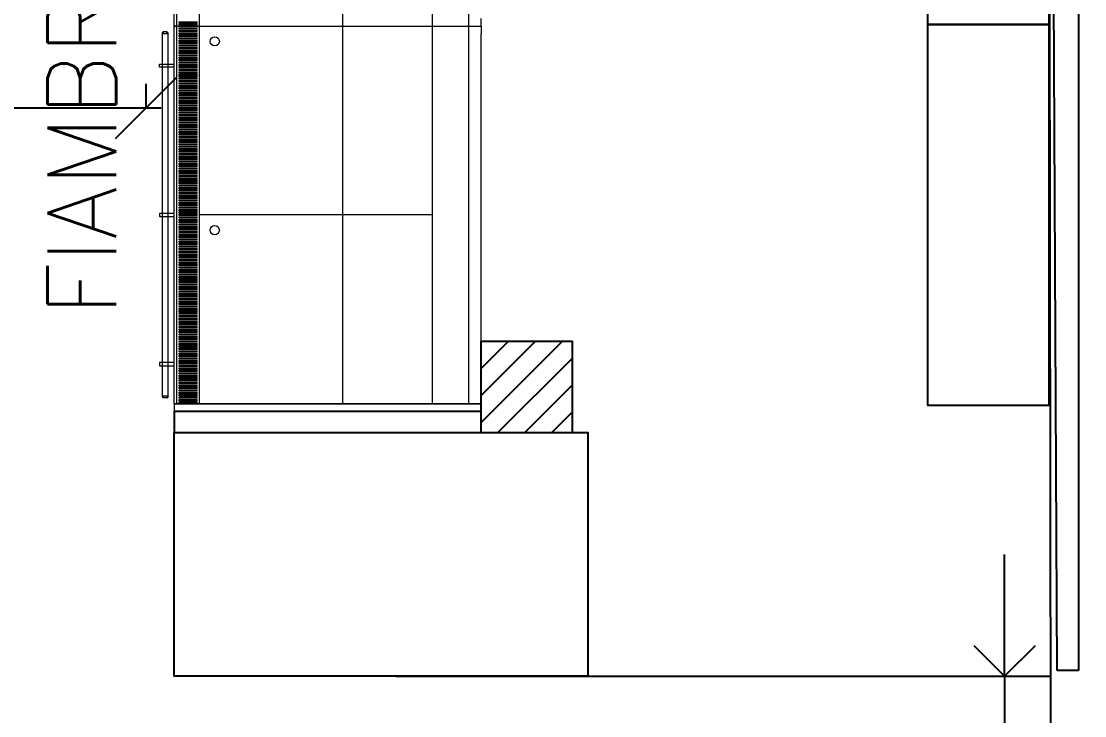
# Model space of a CAD drawing. Extents: x 26 to 214, y -151 to 101.
# Drawn here: x 186.043 to 189.533, y -102.503 to -100.223 of the extents above; entities that cross this region are included whole.
import ezdxf

# ---------------------------------------------------------------- set-up
doc = ezdxf.new("R2010")
doc.units = 0
doc.header["$LTSCALE"] = 10
doc.header["$MEASUREMENT"] = 0
doc.layers.get('0').update_dxf_attribs({"linetype": 'CONTINUOUS'})
doc.layers.get('DEFPOINTS').update_dxf_attribs({"linetype": 'CONTINUOUS'})
for name, color, linetype in [('05 TXT', 7, 'CONTINUOUS'), ('10-COL', 6, 'CONTINUOUS'), ('2005-10 PANEL DE CAMARA', 4, 'CONTINUOUS'), ('24', 2, 'CONTINUOUS'), ('ALMACEN-G', 230, 'CONTINUOUS'), ('COTAS-LAYOUT', 1, 'CONTINUOUS'), ('MONTACARGA', 2, 'CONTINUOUS'), ('PERECEDEROS-G', 103, 'CONTINUOUS')]:
    doc.layers.add(name, color=color, linetype=linetype)
doc.styles.add('ROMANS', font='romans.shx')
doc.styles.add('SIMPLEX2', font='ROMANS.SHX')
doc.dimstyles.new('ACOTA', dxfattribs={"dimtxt": 0.2, "dimasz": 0.2, "dimexe": 0.15, "dimexo": 0.05, "dimgap": 0.1, "dimtad": 0, "dimzin": 0, "dimdsep": 46, "dimtxsty": 'ROMANS', "dimblk1": 'OPEN90', "dimblk2": 'OPEN90', "dimsah": 1, "dimcen": 0, "dimclrd": 1, "dimclre": 1, "dimclrt": 3, "dimaunit": 1, "dimadec": 0, "dimazin": 0, "dimtfac": 1, "dimtix": 1, "dimtmove": 2, "dimatfit": 3, "dimldrblk": 'OPEN90', "dimfxl": 0, "dimtolj": 1, "dimtzin": 0, "dimarcsym": 0})
doc.dimstyles.new('ESCALA250', dxfattribs={"dimtxt": 0.3, "dimasz": 0.2, "dimexe": 0.08, "dimexo": 0.06, "dimgap": 0.02, "dimtad": 0, "dimzin": 0, "dimdsep": 46, "dimtxsty": 'ROMANS', "dimblk1": 'OBLIQUE', "dimblk2": 'OBLIQUE', "dimsah": 1, "dimcen": 0.09, "dimdle": 0.05, "dimclrt": 4, "dimadec": 0, "dimazin": 0, "dimtfac": 0.1, "dimtix": 1, "dimtofl": 0, "dimtmove": 2, "dimatfit": 3, "dimldrblk": 'OBLIQUE', "dimfxl": 0, "dimtolj": 1, "dimtzin": 4, "dimarcsym": 0})

# ---------------------------------------------------------------- blocks, each defined once
blk = doc.blocks.new('_OBLIQUE')
at = {"color": 0, "linetype": 'ByBlock'}
blk.add_line((-0.5, -0.5), (0.5, 0.5), dxfattribs=at)
blk = doc.blocks.new('*D200')
at = {"layer": '24', "color": 0, "lineweight": -2, "transparency": 16777216}
for p, q in [((183.6523, -100.5087), (183.6523, -100.4276)), ((186.4528, -100.5081), (186.4528, -100.4276)), ((183.6023, -100.5076), (184.5754, -100.5076)), ((186.5028, -100.5076), (185.5297, -100.5076))]:
    blk.add_line(p, q, dxfattribs=at)
at = {"layer": 'DEFPOINTS', "color": 0, "transparency": 16777216}
for p in [(186.4528, -100.5076), (183.6523, -100.5687), (186.4528, -100.5681, 17.651)]:
    blk.add_point(p, dxfattribs=at)
at = {"layer": '24', "color": 0, "lineweight": -2, "transparency": 16777216, "xscale": 0.2, "yscale": 0.2, "zscale": 0.2, "rotation": 180}
blk.add_blockref('_OBLIQUE', (183.6523, -100.5076), dxfattribs=at)
at = {"layer": '24', "color": 0, "lineweight": -2, "transparency": 16777216, "xscale": 0.2, "yscale": 0.2, "zscale": 0.2}
blk.add_blockref('_OBLIQUE', (186.4528, -100.5076), dxfattribs=at)
at = {"layer": '24', "color": 4, "transparency": 16777216, "insert": (185.0526, -100.5076), "char_height": 0.3, "attachment_point": 5, "style": 'ROMANS'}
blk.add_mtext('\\A1;2.80', dxfattribs=at)
blk = doc.blocks.new('ASISTIDA 3.750')
at = {"lineweight": 0}
for p, q in [((1.24, 1.047), (0.05, 1.047)), ((0.05, 1.027), (0.05, 1.047)), ((0.16, 1.055), (0.15, 1.055)), ((0.15, 1.055), (0.15, 1.047)), ((0.15, 1.047), (0.15, 1.027)), ((0.16, 1.047), (0.16, 1.055)), ((0.16, 1.027), (0.16, 1.047)), ((0.65, 1.055), (0.64, 1.055)), ((0.64, 1.055), (0.64, 1.047)), ((0.64, 1.047), (0.64, 1.027)), ((0.65, 1.047), (0.65, 1.055)), ((0.65, 1.027), (0.65, 1.047)), ((1.13, 1.047), (1.13, 1.055)), ((1.13, 1.055), (1.14, 1.055)), ((1.13, 1.027), (1.13, 1.047)), ((1.14, 1.055), (1.14, 1.047)), ((1.14, 1.047), (1.14, 1.027)), ((1.24, 1.027), (1.24, 1.047)), ((0.044, 1.0318), (0.044, 1.0422)), ((0.05, 1.027), (1.24, 1.027)), ((0.15, 1.027), (0.15, 1.007)), ((0.16, 1.007), (0.16, 1.027)), ((0.64, 1.027), (0.64, 1.007)), ((0.65, 1.007), (0.65, 1.027)), ((1.13, 1.007), (1.13, 1.027)), ((1.14, 1.027), (1.14, 1.007)), ((1.246, 1.0318), (1.246, 1.0422)), ((0.025, 1.007), (1.265, 1.007)), ((0.025, 1.007), (0.025, 0.999)), ((0.025, 0.999), (1.265, 0.999)), ((0.025, 0.999), (0.025, 0)), ((0.027, 0.991), (0.031, 0.991)), ((0.027, 0.932), (0.027, 0.991)), ((0.031, 0.991), (0.031, 0.932)), ((0.035, 0.991), (0.039, 0.991)), ((0.035, 0.932), (0.035, 0.991)), ((0.039, 0.991), (0.039, 0.932)), ((0.043, 0.991), (0.047, 0.991)), ((0.043, 0.932), (0.043, 0.991)), ((0.047, 0.991), (0.047, 0.932)), ((0.051, 0.991), (0.051, 0.932)), ((0.051, 0.991), (0.055, 0.991)), ((0.051, 0.932), (0.051, 0.991)), ((0.055, 0.991), (0.055, 0.932)), ((0.059, 0.991), (0.063, 0.991)), ((0.059, 0.932), (0.059, 0.991)), ((0.063, 0.991), (0.063, 0.932)), ((0.067, 0.991), (0.071, 0.991)), ((0.067, 0.932), (0.067, 0.991)), ((0.071, 0.991), (0.071, 0.932)), ((0.075, 0.991), (0.079, 0.991)), ((0.075, 0.932), (0.075, 0.991)), ((0.079, 0.991), (0.079, 0.932)), ((0.083, 0.991), (0.083, 0.932)), ((0.083, 0.991), (0.087, 0.991)), ((0.083, 0.932), (0.083, 0.991)), ((0.087, 0.991), (0.087, 0.932)), ((0.091, 0.991), (0.095, 0.991)), ((0.091, 0.932), (0.091, 0.991)), ((0.095, 0.991), (0.095, 0.932)), ((0.099, 0.991), (0.103, 0.991)), ((0.099, 0.932), (0.099, 0.991)), ((0.103, 0.991), (0.103, 0.932)), ((0.107, 0.991), (0.111, 0.991)), ((0.107, 0.932), (0.107, 0.991)), ((0.111, 0.991), (0.111, 0.932)), ((0.115, 0.991), (0.119, 0.991)), ((0.115, 0.932), (0.115, 0.991)), ((0.119, 0.991), (0.119, 0.932)), ((0.123, 0.991), (0.127, 0.991)), ((0.123, 0.932), (0.123, 0.991)), ((0.127, 0.991), (0.127, 0.932)), ((0.131, 0.991), (0.135, 0.991)), ((0.131, 0.932), (0.131, 0.991)), ((0.135, 0.991), (0.135, 0.932)), ((0.139, 0.991), (0.143, 0.991)), ((0.139, 0.932), (0.139, 0.991)), ((0.143, 0.991), (0.143, 0.932)), ((0.147, 0.991), (0.151, 0.991)), ((0.147, 0.932), (0.147, 0.991)), ((0.15, 1.007), (0.16, 1.007)), ((0.151, 0.991), (0.151, 0.932)), ((0.155, 0.991), (0.159, 0.991)), ((0.155, 0.932), (0.155, 0.991)), ((0.159, 0.991), (0.159, 0.932)), ((0.163, 0.991), (0.167, 0.991)), ((0.163, 0.932), (0.163, 0.991)), ((0.167, 0.991), (0.167, 0.932)), ((0.171, 0.991), (0.175, 0.991)), ((0.171, 0.932), (0.171, 0.991)), ((0.175, 0.991), (0.175, 0.932)), ((0.179, 0.991), (0.183, 0.991)), ((0.179, 0.932), (0.179, 0.991)), ((0.183, 0.991), (0.183, 0.932)), ((0.187, 0.991), (0.191, 0.991)), ((0.187, 0.932), (0.187, 0.991)), ((0.191, 0.991), (0.191, 0.932)), ((0.195, 0.991), (0.199, 0.991)), ((0.195, 0.932), (0.195, 0.991)), ((0.199, 0.991), (0.199, 0.932)), ((0.203, 0.991), (0.207, 0.991)), ((0.203, 0.932), (0.203, 0.991)), ((0.203, 0.991), (0.207, 0.991)), ((0.203, 0.932), (0.203, 0.991)), ((0.207, 0.991), (0.207, 0.932)), ((0.207, 0.991), (0.207, 0.932)), ((0.211, 0.991), (0.215, 0.991)), ((0.211, 0.932), (0.211, 0.991)), ((0.215, 0.991), (0.215, 0.932)), ((0.219, 0.991), (0.223, 0.991)), ((0.219, 0.932), (0.219, 0.991)), ((0.223, 0.991), (0.223, 0.932)), ((0.227, 0.991), (0.231, 0.991)), ((0.227, 0.932), (0.227, 0.991)), ((0.231, 0.991), (0.231, 0.932)), ((0.235, 0.991), (0.239, 0.991)), ((0.235, 0.932), (0.235, 0.991)), ((0.239, 0.991), (0.239, 0.932)), ((0.243, 0.991), (0.247, 0.991)), ((0.243, 0.932), (0.243, 0.991)), ((0.247, 0.991), (0.247, 0.932)), ((0.251, 0.991), (0.255, 0.991)), ((0.251, 0.932), (0.251, 0.991)), ((0.255, 0.991), (0.255, 0.932)), ((0.259, 0.991), (0.263, 0.991)), ((0.259, 0.932), (0.259, 0.991)), ((0.263, 0.991), (0.263, 0.932)), ((0.267, 0.991), (0.271, 0.991)), ((0.267, 0.932), (0.267, 0.991)), ((0.271, 0.991), (0.271, 0.932)), ((0.275, 0.991), (0.279, 0.991)), ((0.275, 0.932), (0.275, 0.991)), ((0.279, 0.991), (0.279, 0.932)), ((0.283, 0.991), (0.287, 0.991)), ((0.283, 0.932), (0.283, 0.991)), ((0.287, 0.991), (0.287, 0.932)), ((0.291, 0.991), (0.295, 0.991)), ((0.291, 0.932), (0.291, 0.991)), ((0.295, 0.991), (0.295, 0.932)), ((0.299, 0.991), (0.303, 0.991)), ((0.299, 0.932), (0.299, 0.991)), ((0.303, 0.991), (0.303, 0.932)), ((0.303, 0.991), (0.307, 0.991)), ((0.303, 0.932), (0.303, 0.991)), ((0.307, 0.991), (0.307, 0.932)), ((0.311, 0.991), (0.315, 0.991)), ((0.311, 0.932), (0.311, 0.991)), ((0.315, 0.991), (0.315, 0.932)), ((0.319, 0.991), (0.323, 0.991)), ((0.319, 0.932), (0.319, 0.991)), ((0.323, 0.991), (0.323, 0.932)), ((0.327, 0.991), (0.331, 0.991)), ((0.327, 0.932), (0.327, 0.991)), ((0.331, 0.991), (0.331, 0.932)), ((0.335, 0.991), (0.339, 0.991)), ((0.335, 0.932), (0.335, 0.991)), ((0.339, 0.991), (0.339, 0.932)), ((0.343, 0.991), (0.347, 0.991)), ((0.343, 0.932), (0.343, 0.991)), ((0.347, 0.991), (0.347, 0.932)), ((0.351, 0.991), (0.355, 0.991)), ((0.351, 0.932), (0.351, 0.991)), ((0.355, 0.991), (0.355, 0.932)), ((0.359, 0.991), (0.363, 0.991)), ((0.359, 0.932), (0.359, 0.991)), ((0.363, 0.991), (0.363, 0.932)), ((0.367, 0.991), (0.371, 0.991)), ((0.367, 0.932), (0.367, 0.991)), ((0.371, 0.991), (0.371, 0.932)), ((0.375, 0.991), (0.379, 0.991)), ((0.375, 0.932), (0.375, 0.991)), ((0.379, 0.991), (0.379, 0.932)), ((0.383, 0.991), (0.387, 0.991)), ((0.383, 0.932), (0.383, 0.991)), ((0.387, 0.991), (0.387, 0.932)), ((0.391, 0.991), (0.395, 0.991)), ((0.391, 0.932), (0.391, 0.991)), ((0.395, 0.991), (0.395, 0.932)), ((0.399, 0.991), (0.403, 0.991)), ((0.399, 0.932), (0.399, 0.991)), ((0.403, 0.991), (0.403, 0.932)), ((0.407, 0.991), (0.411, 0.991)), ((0.407, 0.932), (0.407, 0.991)), ((0.411, 0.991), (0.411, 0.932)), ((0.415, 0.991), (0.419, 0.991)), ((0.415, 0.932), (0.415, 0.991)), ((0.419, 0.991), (0.419, 0.932)), ((0.423, 0.991), (0.427, 0.991)), ((0.423, 0.932), (0.423, 0.991)), ((0.423, 0.991), (0.427, 0.991)), ((0.423, 0.932), (0.423, 0.991)), ((0.423, 0.991), (0.427, 0.991)), ((0.423, 0.932), (0.423, 0.991)), ((0.427, 0.991), (0.427, 0.932)), ((0.427, 0.991), (0.427, 0.932)), ((0.427, 0.991), (0.427, 0.932)), ((0.431, 0.991), (0.435, 0.991)), ((0.431, 0.932), (0.431, 0.991)), ((0.431, 0.991), (0.435, 0.991)), ((0.431, 0.932), (0.431, 0.991)), ((0.435, 0.991), (0.435, 0.932)), ((0.435, 0.991), (0.435, 0.932)), ((0.439, 0.991), (0.443, 0.991)), ((0.439, 0.932), (0.439, 0.991)), ((0.439, 0.991), (0.443, 0.991)), ((0.439, 0.932), (0.439, 0.991)), ((0.443, 0.991), (0.443, 0.932)), ((0.443, 0.991), (0.443, 0.932)), ((0.447, 0.991), (0.451, 0.991)), ((0.447, 0.932), (0.447, 0.991)), ((0.447, 0.991), (0.451, 0.991)), ((0.447, 0.932), (0.447, 0.991)), ((0.451, 0.991), (0.451, 0.932)), ((0.451, 0.991), (0.451, 0.932)), ((0.455, 0.991), (0.459, 0.991)), ((0.455, 0.932), (0.455, 0.991)), ((0.455, 0.991), (0.459, 0.991)), ((0.455, 0.932), (0.455, 0.991)), ((0.459, 0.991), (0.459, 0.932)), ((0.459, 0.991), (0.459, 0.932)), ((0.463, 0.991), (0.467, 0.991)), ((0.463, 0.932), (0.463, 0.991)), ((0.463, 0.991), (0.467, 0.991)), ((0.463, 0.932), (0.463, 0.991)), ((0.467, 0.991), (0.467, 0.932)), ((0.467, 0.991), (0.467, 0.932)), ((0.471, 0.991), (0.475, 0.991)), ((0.471, 0.932), (0.471, 0.991)), ((0.471, 0.991), (0.475, 0.991)), ((0.471, 0.932), (0.471, 0.991)), ((0.475, 0.991), (0.475, 0.932)), ((0.475, 0.991), (0.475, 0.932)), ((0.479, 0.991), (0.483, 0.991)), ((0.479, 0.932), (0.479, 0.991)), ((0.479, 0.991), (0.483, 0.991)), ((0.479, 0.932), (0.479, 0.991)), ((0.483, 0.991), (0.483, 0.932)), ((0.483, 0.991), (0.483, 0.932)), ((0.487, 0.991), (0.491, 0.991)), ((0.487, 0.932), (0.487, 0.991)), ((0.487, 0.991), (0.491, 0.991)), ((0.487, 0.932), (0.487, 0.991)), ((0.491, 0.991), (0.491, 0.932)), ((0.491, 0.991), (0.491, 0.932)), ((0.495, 0.991), (0.499, 0.991)), ((0.495, 0.932), (0.495, 0.991)), ((0.495, 0.991), (0.499, 0.991)), ((0.495, 0.932), (0.495, 0.991)), ((0.499, 0.991), (0.499, 0.932)), ((0.499, 0.991), (0.499, 0.932)), ((0.503, 0.991), (0.507, 0.991)), ((0.503, 0.932), (0.503, 0.991)), ((0.503, 0.991), (0.507, 0.991)), ((0.503, 0.932), (0.503, 0.991)), ((0.507, 0.991), (0.507, 0.932)), ((0.507, 0.991), (0.507, 0.932)), ((0.511, 0.991), (0.515, 0.991)), ((0.511, 0.991), (0.515, 0.991)), ((0.511, 0.932), (0.511, 0.991)), ((0.515, 0.991), (0.515, 0.932)), ((0.515, 0.991), (0.515, 0.932)), ((0.519, 0.991), (0.523, 0.991)), ((0.519, 0.932), (0.519, 0.991)), ((0.523, 0.991), (0.523, 0.932)), ((0.523, 0.991), (0.527, 0.991)), ((0.523, 0.932), (0.523, 0.991)), ((0.527, 0.991), (0.527, 0.932)), ((0.531, 0.991), (0.535, 0.991)), ((0.531, 0.932), (0.531, 0.991)), ((0.535, 0.991), (0.535, 0.932)), ((0.539, 0.991), (0.543, 0.991)), ((0.539, 0.932), (0.539, 0.991)), ((0.543, 0.991), (0.543, 0.932)), ((0.547, 0.991), (0.551, 0.991)), ((0.547, 0.932), (0.547, 0.991)), ((0.551, 0.991), (0.551, 0.932)), ((0.555, 0.991), (0.559, 0.991)), ((0.555, 0.932), (0.555, 0.991)), ((0.559, 0.991), (0.559, 0.932)), ((0.563, 0.991), (0.567, 0.991)), ((0.563, 0.932), (0.563, 0.991)), ((0.567, 0.991), (0.567, 0.932)), ((0.571, 0.991), (0.575, 0.991)), ((0.571, 0.932), (0.571, 0.991)), ((0.575, 0.991), (0.575, 0.932)), ((0.579, 0.991), (0.583, 0.991)), ((0.579, 0.932), (0.579, 0.991)), ((0.583, 0.991), (0.583, 0.932)), ((0.587, 0.991), (0.591, 0.991)), ((0.587, 0.932), (0.587, 0.991)), ((0.591, 0.991), (0.591, 0.932)), ((0.595, 0.991), (0.599, 0.991)), ((0.595, 0.932), (0.595, 0.991)), ((0.599, 0.991), (0.599, 0.932)), ((0.603, 0.991), (0.607, 0.991)), ((0.603, 0.932), (0.603, 0.991)), ((0.607, 0.991), (0.607, 0.932)), ((0.611, 0.991), (0.615, 0.991)), ((0.611, 0.932), (0.611, 0.991)), ((0.615, 0.991), (0.615, 0.932)), ((0.619, 0.991), (0.623, 0.991)), ((0.619, 0.932), (0.619, 0.991)), ((0.623, 0.991), (0.623, 0.932)), ((0.627, 0.991), (0.631, 0.991)), ((0.627, 0.932), (0.627, 0.991)), ((0.631, 0.991), (0.631, 0.932)), ((0.635, 0.991), (0.639, 0.991)), ((0.635, 0.932), (0.635, 0.991)), ((0.639, 0.991), (0.639, 0.932)), ((0.64, 1.007), (0.65, 1.007)), ((0.643, 0.991), (0.647, 0.991)), ((0.643, 0.932), (0.643, 0.991)), ((0.643, 0.991), (0.647, 0.991)), ((0.643, 0.932), (0.643, 0.991)), ((0.647, 0.991), (0.647, 0.932)), ((0.647, 0.991), (0.647, 0.932)), ((0.651, 0.991), (0.655, 0.991)), ((0.651, 0.932), (0.651, 0.991)), ((0.655, 0.991), (0.655, 0.932)), ((0.659, 0.991), (0.663, 0.991)), ((0.659, 0.932), (0.659, 0.991)), ((0.663, 0.991), (0.663, 0.932)), ((0.667, 0.991), (0.671, 0.991)), ((0.667, 0.932), (0.667, 0.991)), ((0.671, 0.991), (0.671, 0.932)), ((0.675, 0.991), (0.679, 0.991)), ((0.675, 0.932), (0.675, 0.991)), ((0.679, 0.991), (0.679, 0.932)), ((0.683, 0.991), (0.687, 0.991)), ((0.683, 0.932), (0.683, 0.991)), ((0.687, 0.991), (0.687, 0.932)), ((0.691, 0.991), (0.695, 0.991)), ((0.691, 0.932), (0.691, 0.991)), ((0.695, 0.991), (0.695, 0.932)), ((0.699, 0.991), (0.703, 0.991)), ((0.699, 0.932), (0.699, 0.991)), ((0.703, 0.991), (0.703, 0.932)), ((0.707, 0.991), (0.711, 0.991)), ((0.707, 0.932), (0.707, 0.991)), ((0.711, 0.991), (0.711, 0.932)), ((0.715, 0.991), (0.719, 0.991)), ((0.715, 0.932), (0.715, 0.991)), ((0.719, 0.991), (0.719, 0.932)), ((0.723, 0.991), (0.727, 0.991)), ((0.723, 0.932), (0.723, 0.991)), ((0.727, 0.991), (0.727, 0.932)), ((0.731, 0.991), (0.735, 0.991)), ((0.731, 0.932), (0.731, 0.991)), ((0.735, 0.991), (0.735, 0.932)), ((0.739, 0.991), (0.743, 0.991)), ((0.739, 0.932), (0.739, 0.991)), ((0.743, 0.991), (0.743, 0.932)), ((0.747, 0.991), (0.751, 0.991)), ((0.747, 0.932), (0.747, 0.991)), ((0.751, 0.991), (0.751, 0.932)), ((0.755, 0.991), (0.759, 0.991)), ((0.755, 0.932), (0.755, 0.991)), ((0.759, 0.991), (0.759, 0.932)), ((0.763, 0.991), (0.767, 0.991)), ((0.763, 0.932), (0.763, 0.991)), ((0.767, 0.991), (0.767, 0.932)), ((0.771, 0.991), (0.775, 0.991)), ((0.771, 0.932), (0.771, 0.991)), ((0.775, 0.991), (0.775, 0.932)), ((0.779, 0.991), (0.783, 0.991)), ((0.779, 0.932), (0.779, 0.991)), ((0.783, 0.991), (0.783, 0.932)), ((0.787, 0.991), (0.791, 0.991)), ((0.787, 0.932), (0.787, 0.991)), ((0.791, 0.991), (0.791, 0.932)), ((0.795, 0.991), (0.799, 0.991)), ((0.795, 0.932), (0.795, 0.991)), ((0.795, 0.991), (0.799, 0.991)), ((0.795, 0.932), (0.795, 0.991)), ((0.799, 0.991), (0.799, 0.932)), ((0.799, 0.991), (0.799, 0.932)), ((0.803, 0.991), (0.807, 0.991)), ((0.803, 0.932), (0.803, 0.991)), ((0.807, 0.991), (0.807, 0.932)), ((0.811, 0.991), (0.815, 0.991)), ((0.811, 0.932), (0.811, 0.991)), ((0.815, 0.991), (0.815, 0.932)), ((0.819, 0.991), (0.823, 0.991)), ((0.819, 0.932), (0.819, 0.991)), ((0.823, 0.991), (0.823, 0.932)), ((0.827, 0.991), (0.831, 0.991)), ((0.827, 0.932), (0.827, 0.991)), ((0.831, 0.991), (0.831, 0.932)), ((0.835, 0.991), (0.839, 0.991)), ((0.835, 0.932), (0.835, 0.991)), ((0.839, 0.991), (0.839, 0.932)), ((0.843, 0.991), (0.847, 0.991)), ((0.843, 0.932), (0.843, 0.991)), ((0.847, 0.991), (0.847, 0.932)), ((0.851, 0.991), (0.855, 0.991)), ((0.851, 0.932), (0.851, 0.991)), ((0.855, 0.991), (0.855, 0.932)), ((0.859, 0.991), (0.863, 0.991)), ((0.859, 0.932), (0.859, 0.991)), ((0.863, 0.991), (0.863, 0.932)), ((0.867, 0.991), (0.871, 0.991)), ((0.867, 0.932), (0.867, 0.991)), ((0.871, 0.991), (0.871, 0.932)), ((0.875, 0.991), (0.879, 0.991)), ((0.875, 0.932), (0.875, 0.991)), ((0.879, 0.991), (0.879, 0.932)), ((0.883, 0.991), (0.887, 0.991)), ((0.883, 0.932), (0.883, 0.991)), ((0.887, 0.991), (0.887, 0.932)), ((0.891, 0.991), (0.895, 0.991)), ((0.891, 0.932), (0.891, 0.991)), ((0.895, 0.991), (0.895, 0.932)), ((0.899, 0.991), (0.903, 0.991)), ((0.899, 0.932), (0.899, 0.991)), ((0.903, 0.991), (0.903, 0.932)), ((0.907, 0.991), (0.911, 0.991)), ((0.907, 0.932), (0.907, 0.991)), ((0.911, 0.991), (0.911, 0.932)), ((0.915, 0.991), (0.919, 0.991)), ((0.915, 0.932), (0.915, 0.991)), ((0.919, 0.991), (0.919, 0.932)), ((0.923, 0.991), (0.927, 0.991)), ((0.923, 0.932), (0.923, 0.991)), ((0.927, 0.991), (0.927, 0.932)), ((0.931, 0.991), (0.935, 0.991)), ((0.931, 0.932), (0.931, 0.991)), ((0.935, 0.991), (0.935, 0.932)), ((0.939, 0.991), (0.943, 0.991)), ((0.939, 0.932), (0.939, 0.991)), ((0.943, 0.991), (0.943, 0.932)), ((0.947, 0.991), (0.951, 0.991)), ((0.947, 0.932), (0.947, 0.991)), ((0.947, 0.991), (0.951, 0.991)), ((0.947, 0.932), (0.947, 0.991)), ((0.947, 0.991), (0.951, 0.991)), ((0.947, 0.932), (0.947, 0.991)), ((0.951, 0.991), (0.951, 0.932)), ((0.951, 0.991), (0.951, 0.932)), ((0.951, 0.991), (0.951, 0.932)), ((0.955, 0.991), (0.959, 0.991)), ((0.955, 0.932), (0.955, 0.991)), ((0.955, 0.991), (0.959, 0.991)), ((0.955, 0.932), (0.955, 0.991)), ((0.959, 0.991), (0.959, 0.932)), ((0.959, 0.991), (0.959, 0.932)), ((0.963, 0.991), (0.967, 0.991)), ((0.963, 0.932), (0.963, 0.991)), ((0.963, 0.991), (0.967, 0.991)), ((0.963, 0.932), (0.963, 0.991)), ((0.967, 0.991), (0.967, 0.932)), ((0.967, 0.991), (0.967, 0.932)), ((0.971, 0.991), (0.975, 0.991)), ((0.971, 0.932), (0.971, 0.991)), ((0.971, 0.991), (0.975, 0.991)), ((0.971, 0.932), (0.971, 0.991)), ((0.975, 0.991), (0.975, 0.932)), ((0.975, 0.991), (0.975, 0.932)), ((0.979, 0.991), (0.983, 0.991)), ((0.979, 0.932), (0.979, 0.991)), ((0.979, 0.991), (0.983, 0.991)), ((0.979, 0.932), (0.979, 0.991)), ((0.983, 0.991), (0.983, 0.932)), ((0.983, 0.991), (0.983, 0.932)), ((0.987, 0.991), (0.991, 0.991)), ((0.987, 0.932), (0.987, 0.991)), ((0.987, 0.991), (0.991, 0.991)), ((0.987, 0.932), (0.987, 0.991)), ((0.991, 0.991), (0.991, 0.932)), ((0.991, 0.991), (0.991, 0.932)), ((0.995, 0.991), (0.999, 0.991)), ((0.995, 0.932), (0.995, 0.991)), ((0.995, 0.991), (0.999, 0.991)), ((0.995, 0.932), (0.995, 0.991)), ((0.999, 0.991), (0.999, 0.932)), ((0.999, 0.991), (0.999, 0.932)), ((1.003, 0.991), (1.007, 0.991)), ((1.003, 0.932), (1.003, 0.991)), ((1.003, 0.991), (1.007, 0.991)), ((1.003, 0.932), (1.003, 0.991)), ((1.007, 0.991), (1.007, 0.932)), ((1.007, 0.991), (1.007, 0.932)), ((1.011, 0.991), (1.015, 0.991)), ((1.011, 0.932), (1.011, 0.991)), ((1.011, 0.991), (1.015, 0.991)), ((1.011, 0.932), (1.011, 0.991)), ((1.015, 0.991), (1.015, 0.932)), ((1.015, 0.991), (1.015, 0.932)), ((1.019, 0.991), (1.023, 0.991)), ((1.019, 0.932), (1.019, 0.991)), ((1.019, 0.991), (1.023, 0.991)), ((1.019, 0.932), (1.019, 0.991)), ((1.023, 0.991), (1.023, 0.932)), ((1.023, 0.991), (1.023, 0.932)), ((1.027, 0.991), (1.031, 0.991)), ((1.027, 0.932), (1.027, 0.991)), ((1.027, 0.991), (1.031, 0.991)), ((1.027, 0.932), (1.027, 0.991)), ((1.031, 0.991), (1.031, 0.932)), ((1.031, 0.991), (1.031, 0.932)), ((1.035, 0.991), (1.039, 0.991)), ((1.035, 0.932), (1.035, 0.991)), ((1.035, 0.991), (1.039, 0.991)), ((1.035, 0.932), (1.035, 0.991)), ((1.039, 0.991), (1.039, 0.932)), ((1.039, 0.991), (1.039, 0.932)), ((1.043, 0.991), (1.047, 0.991)), ((1.043, 0.932), (1.043, 0.991)), ((1.043, 0.991), (1.047, 0.991)), ((1.043, 0.932), (1.043, 0.991)), ((1.047, 0.991), (1.047, 0.932)), ((1.047, 0.991), (1.047, 0.932)), ((1.051, 0.991), (1.055, 0.991)), ((1.051, 0.932), (1.051, 0.991)), ((1.051, 0.991), (1.055, 0.991)), ((1.051, 0.932), (1.051, 0.991)), ((1.055, 0.991), (1.055, 0.932)), ((1.055, 0.991), (1.055, 0.932)), ((1.059, 0.991), (1.063, 0.991)), ((1.059, 0.932), (1.059, 0.991)), ((1.059, 0.991), (1.063, 0.991)), ((1.059, 0.932), (1.059, 0.991)), ((1.063, 0.991), (1.063, 0.932)), ((1.063, 0.991), (1.063, 0.932)), ((1.067, 0.991), (1.071, 0.991)), ((1.067, 0.932), (1.067, 0.991)), ((1.067, 0.991), (1.071, 0.991)), ((1.067, 0.932), (1.067, 0.991)), ((1.071, 0.991), (1.071, 0.932)), ((1.071, 0.991), (1.071, 0.932)), ((1.075, 0.991), (1.079, 0.991)), ((1.075, 0.932), (1.075, 0.991)), ((1.075, 0.991), (1.079, 0.991)), ((1.075, 0.932), (1.075, 0.991)), ((1.079, 0.991), (1.079, 0.932)), ((1.079, 0.991), (1.079, 0.932)), ((1.083, 0.991), (1.087, 0.991)), ((1.083, 0.932), (1.083, 0.991)), ((1.083, 0.991), (1.087, 0.991)), ((1.083, 0.932), (1.083, 0.991)), ((1.087, 0.991), (1.087, 0.932)), ((1.087, 0.991), (1.087, 0.932)), ((1.091, 0.991), (1.095, 0.991)), ((1.091, 0.932), (1.091, 0.991)), ((1.091, 0.991), (1.095, 0.991)), ((1.091, 0.932), (1.091, 0.991)), ((1.095, 0.991), (1.095, 0.932)), ((1.095, 0.991), (1.095, 0.932)), ((1.099, 0.991), (1.103, 0.991)), ((1.099, 0.932), (1.099, 0.991)), ((1.099, 0.991), (1.103, 0.991)), ((1.099, 0.932), (1.099, 0.991)), ((1.103, 0.991), (1.103, 0.932)), ((1.103, 0.991), (1.107, 0.991)), ((1.103, 0.932), (1.103, 0.991)), ((1.103, 0.991), (1.103, 0.932)), ((1.103, 0.991), (1.107, 0.991)), ((1.103, 0.932), (1.103, 0.991)), ((1.107, 0.991), (1.107, 0.932)), ((1.107, 0.991), (1.107, 0.932)), ((1.111, 0.991), (1.115, 0.991)), ((1.111, 0.932), (1.111, 0.991)), ((1.111, 0.991), (1.115, 0.991)), ((1.111, 0.932), (1.111, 0.991)), ((1.115, 0.991), (1.115, 0.932)), ((1.115, 0.991), (1.115, 0.932)), ((1.119, 0.991), (1.123, 0.991)), ((1.119, 0.932), (1.119, 0.991)), ((1.119, 0.991), (1.123, 0.991)), ((1.119, 0.932), (1.119, 0.991)), ((1.123, 0.991), (1.123, 0.932)), ((1.123, 0.991), (1.123, 0.932)), ((1.127, 0.991), (1.131, 0.991)), ((1.127, 0.932), (1.127, 0.991)), ((1.127, 0.991), (1.131, 0.991)), ((1.127, 0.932), (1.127, 0.991)), ((1.131, 0.991), (1.131, 0.932)), ((1.131, 0.991), (1.131, 0.932)), ((1.135, 0.991), (1.139, 0.991)), ((1.135, 0.932), (1.135, 0.991)), ((1.135, 0.991), (1.139, 0.991)), ((1.135, 0.932), (1.135, 0.991)), ((1.139, 0.991), (1.139, 0.932)), ((1.139, 0.991), (1.139, 0.932)), ((1.143, 0.991), (1.147, 0.991)), ((1.143, 0.932), (1.143, 0.991)), ((1.143, 0.991), (1.147, 0.991)), ((1.143, 0.932), (1.143, 0.991)), ((1.147, 0.991), (1.147, 0.932)), ((1.147, 0.991), (1.147, 0.932)), ((1.151, 0.991), (1.155, 0.991)), ((1.151, 0.932), (1.151, 0.991)), ((1.151, 0.991), (1.155, 0.991)), ((1.151, 0.932), (1.151, 0.991)), ((1.155, 0.991), (1.155, 0.932)), ((1.155, 0.991), (1.155, 0.932)), ((1.159, 0.991), (1.163, 0.991)), ((1.159, 0.932), (1.159, 0.991)), ((1.159, 0.991), (1.163, 0.991)), ((1.159, 0.932), (1.159, 0.991)), ((1.163, 0.991), (1.163, 0.932)), ((1.163, 0.991), (1.163, 0.932)), ((1.167, 0.991), (1.171, 0.991)), ((1.167, 0.932), (1.167, 0.991)), ((1.167, 0.991), (1.171, 0.991)), ((1.167, 0.932), (1.167, 0.991)), ((1.171, 0.991), (1.171, 0.932)), ((1.171, 0.991), (1.171, 0.932)), ((1.175, 0.991), (1.179, 0.991)), ((1.175, 0.932), (1.175, 0.991)), ((1.175, 0.991), (1.179, 0.991)), ((1.175, 0.932), (1.175, 0.991)), ((1.179, 0.991), (1.179, 0.932)), ((1.179, 0.991), (1.179, 0.932)), ((1.183, 0.991), (1.187, 0.991)), ((1.183, 0.932), (1.183, 0.991)), ((1.183, 0.991), (1.187, 0.991)), ((1.183, 0.932), (1.183, 0.991)), ((1.187, 0.991), (1.187, 0.932)), ((1.187, 0.991), (1.187, 0.932)), ((1.191, 0.991), (1.195, 0.991)), ((1.191, 0.932), (1.191, 0.991)), ((1.191, 0.991), (1.195, 0.991)), ((1.191, 0.932), (1.191, 0.991)), ((1.195, 0.991), (1.195, 0.932)), ((1.195, 0.991), (1.195, 0.932)), ((1.199, 0.991), (1.203, 0.991)), ((1.199, 0.932), (1.199, 0.991)), ((1.199, 0.991), (1.203, 0.991)), ((1.199, 0.932), (1.199, 0.991)), ((1.203, 0.991), (1.203, 0.932)), ((1.203, 0.991), (1.203, 0.932)), ((1.207, 0.991), (1.211, 0.991)), ((1.207, 0.932), (1.207, 0.991)), ((1.207, 0.991), (1.211, 0.991)), ((1.207, 0.932), (1.207, 0.991)), ((1.211, 0.991), (1.211, 0.932)), ((1.211, 0.991), (1.211, 0.932)), ((1.215, 0.991), (1.219, 0.991)), ((1.215, 0.932), (1.215, 0.991)), ((1.215, 0.991), (1.219, 0.991)), ((1.215, 0.932), (1.215, 0.991)), ((1.219, 0.991), (1.219, 0.932)), ((1.219, 0.991), (1.219, 0.932)), ((1.223, 0.991), (1.227, 0.991)), ((1.223, 0.932), (1.223, 0.991)), ((1.223, 0.991), (1.227, 0.991)), ((1.223, 0.932), (1.223, 0.991)), ((1.227, 0.991), (1.227, 0.932)), ((1.227, 0.991), (1.227, 0.932)), ((1.231, 0.991), (1.235, 0.991)), ((1.231, 0.932), (1.231, 0.991)), ((1.231, 0.991), (1.235, 0.991)), ((1.231, 0.932), (1.231, 0.991)), ((1.235, 0.991), (1.235, 0.932)), ((1.235, 0.991), (1.235, 0.932)), ((1.239, 0.991), (1.243, 0.991)), ((1.239, 0.932), (1.239, 0.991)), ((1.239, 0.991), (1.243, 0.991)), ((1.239, 0.932), (1.239, 0.991)), ((1.243, 0.991), (1.243, 0.932)), ((1.243, 0.991), (1.243, 0.932)), ((1.247, 0.991), (1.251, 0.991)), ((1.247, 0.932), (1.247, 0.991)), ((1.247, 0.991), (1.251, 0.991)), ((1.247, 0.932), (1.247, 0.991)), ((1.251, 0.991), (1.251, 0.932)), ((1.251, 0.991), (1.251, 0.932)), ((1.255, 0.991), (1.259, 0.991)), ((1.255, 0.932), (1.255, 0.991)), ((1.255, 0.991), (1.259, 0.991)), ((1.255, 0.932), (1.255, 0.991)), ((1.259, 0.991), (1.259, 0.932)), ((1.259, 0.991), (1.259, 0.932)), ((1.265, 1.007), (2.505, 1.007)), ((1.265, 1.007), (1.265, 0.999)), ((1.265, 0.999), (1.265, 1.007)), ((1.265, 0.999), (1.265, 1.007)), ((1.265, 0.999), (2.505, 0.999)), ((1.265, 0.999), (1.265, 0)), ((1.265, 0.999), (1.265, 0)), ((1.265, 0.999), (1.265, 0)), ((1.267, 0.991), (1.271, 0.991)), ((1.267, 0.932), (1.267, 0.991)), ((1.271, 0.991), (1.271, 0.932)), ((1.275, 0.991), (1.279, 0.991)), ((1.275, 0.932), (1.275, 0.991)), ((1.279, 0.991), (1.279, 0.932)), ((0.025, 0.924), (1.265, 0.924)), ((0.027, 0.932), (0.031, 0.932)), ((0.035, 0.932), (0.039, 0.932)), ((0.043, 0.932), (0.047, 0.932)), ((0.051, 0.932), (0.055, 0.932)), ((0.059, 0.932), (0.063, 0.932)), ((0.067, 0.932), (0.071, 0.932)), ((0.075, 0.932), (0.079, 0.932)), ((0.083, 0.932), (0.087, 0.932)), ((0.091, 0.932), (0.095, 0.932)), ((0.099, 0.932), (0.103, 0.932)), ((0.107, 0.932), (0.111, 0.932)), ((0.115, 0.932), (0.119, 0.932)), ((0.123, 0.932), (0.127, 0.932)), ((0.131, 0.932), (0.135, 0.932)), ((0.139, 0.932), (0.143, 0.932)), ((0.147, 0.932), (0.151, 0.932)), ((0.155, 0.932), (0.159, 0.932)), ((0.163, 0.932), (0.167, 0.932)), ((0.171, 0.932), (0.175, 0.932)), ((0.179, 0.932), (0.183, 0.932)), ((0.187, 0.932), (0.191, 0.932)), ((0.195, 0.932), (0.199, 0.932)), ((0.203, 0.932), (0.207, 0.932)), ((0.203, 0.932), (0.207, 0.932)), ((0.211, 0.932), (0.215, 0.932)), ((0.219, 0.932), (0.223, 0.932)), ((0.227, 0.932), (0.231, 0.932)), ((0.235, 0.932), (0.239, 0.932)), ((0.243, 0.932), (0.247, 0.932)), ((0.251, 0.932), (0.255, 0.932)), ((0.259, 0.932), (0.263, 0.932)), ((0.267, 0.932), (0.271, 0.932)), ((0.275, 0.932), (0.279, 0.932)), ((0.283, 0.932), (0.287, 0.932)), ((0.291, 0.932), (0.295, 0.932)), ((0.299, 0.932), (0.303, 0.932)), ((0.303, 0.932), (0.307, 0.932)), ((0.311, 0.932), (0.315, 0.932)), ((0.319, 0.932), (0.323, 0.932)), ((0.327, 0.932), (0.331, 0.932)), ((0.335, 0.932), (0.339, 0.932)), ((0.343, 0.932), (0.347, 0.932)), ((0.351, 0.932), (0.355, 0.932)), ((0.359, 0.932), (0.363, 0.932)), ((0.367, 0.932), (0.371, 0.932)), ((0.375, 0.932), (0.379, 0.932)), ((0.383, 0.932), (0.387, 0.932)), ((0.391, 0.932), (0.395, 0.932)), ((0.399, 0.932), (0.403, 0.932)), ((0.407, 0.932), (0.411, 0.932)), ((0.415, 0.932), (0.419, 0.932)), ((0.423, 0.932), (0.427, 0.932)), ((0.423, 0.932), (0.427, 0.932)), ((0.423, 0.932), (0.427, 0.932)), ((0.431, 0.932), (0.435, 0.932)), ((0.431, 0.932), (0.435, 0.932)), ((0.439, 0.932), (0.443, 0.932)), ((0.439, 0.932), (0.443, 0.932)), ((0.447, 0.932), (0.451, 0.932)), ((0.447, 0.932), (0.451, 0.932)), ((0.455, 0.932), (0.459, 0.932)), ((0.455, 0.932), (0.459, 0.932)), ((0.463, 0.932), (0.467, 0.932)), ((0.463, 0.932), (0.467, 0.932)), ((0.471, 0.932), (0.475, 0.932)), ((0.471, 0.932), (0.475, 0.932)), ((0.479, 0.932), (0.483, 0.932)), ((0.479, 0.932), (0.483, 0.932)), ((0.487, 0.932), (0.491, 0.932)), ((0.487, 0.932), (0.491, 0.932)), ((0.495, 0.932), (0.499, 0.932)), ((0.495, 0.932), (0.499, 0.932)), ((0.503, 0.932), (0.507, 0.932)), ((0.503, 0.932), (0.507, 0.932)), ((0.511, 0.932), (0.515, 0.932)), ((0.511, 0.932), (0.515, 0.932)), ((0.519, 0.932), (0.523, 0.932)), ((0.523, 0.932), (0.527, 0.932)), ((0.531, 0.932), (0.535, 0.932)), ((0.539, 0.932), (0.543, 0.932)), ((0.547, 0.932), (0.551, 0.932)), ((0.555, 0.932), (0.559, 0.932)), ((0.563, 0.932), (0.567, 0.932)), ((0.571, 0.932), (0.575, 0.932)), ((0.579, 0.932), (0.583, 0.932)), ((0.587, 0.932), (0.591, 0.932)), ((0.595, 0.932), (0.599, 0.932)), ((0.603, 0.932), (0.607, 0.932)), ((0.611, 0.932), (0.615, 0.932)), ((0.619, 0.932), (0.623, 0.932)), ((0.627, 0.932), (0.631, 0.932)), ((0.635, 0.932), (0.639, 0.932)), ((0.643, 0.932), (0.647, 0.932)), ((0.643, 0.932), (0.647, 0.932)), ((0.645, 0.16), (0.645, 0.924)), ((0.651, 0.932), (0.655, 0.932)), ((0.659, 0.932), (0.663, 0.932)), ((0.667, 0.932), (0.671, 0.932)), ((0.675, 0.932), (0.679, 0.932)), ((0.683, 0.932), (0.687, 0.932)), ((0.691, 0.932), (0.695, 0.932)), ((0.699, 0.932), (0.703, 0.932)), ((0.707, 0.932), (0.711, 0.932)), ((0.715, 0.932), (0.719, 0.932)), ((0.723, 0.932), (0.727, 0.932)), ((0.731, 0.932), (0.735, 0.932)), ((0.739, 0.932), (0.743, 0.932)), ((0.747, 0.932), (0.751, 0.932)), ((0.755, 0.932), (0.759, 0.932)), ((0.763, 0.932), (0.767, 0.932)), ((0.771, 0.932), (0.775, 0.932)), ((0.779, 0.932), (0.783, 0.932)), ((0.787, 0.932), (0.791, 0.932)), ((0.795, 0.932), (0.799, 0.932)), ((0.795, 0.932), (0.799, 0.932)), ((0.803, 0.932), (0.807, 0.932)), ((0.811, 0.932), (0.815, 0.932)), ((0.819, 0.932), (0.823, 0.932)), ((0.827, 0.932), (0.831, 0.932)), ((0.835, 0.932), (0.839, 0.932)), ((0.843, 0.932), (0.847, 0.932)), ((0.851, 0.932), (0.855, 0.932)), ((0.859, 0.932), (0.863, 0.932)), ((0.867, 0.932), (0.871, 0.932)), ((0.875, 0.932), (0.879, 0.932)), ((0.883, 0.932), (0.887, 0.932)), ((0.891, 0.932), (0.895, 0.932)), ((0.899, 0.932), (0.903, 0.932)), ((0.907, 0.932), (0.911, 0.932)), ((0.915, 0.932), (0.919, 0.932)), ((0.923, 0.932), (0.927, 0.932)), ((0.931, 0.932), (0.935, 0.932)), ((0.939, 0.932), (0.943, 0.932)), ((0.947, 0.932), (0.951, 0.932)), ((0.947, 0.932), (0.951, 0.932)), ((0.947, 0.932), (0.951, 0.932)), ((0.955, 0.932), (0.959, 0.932)), ((0.955, 0.932), (0.959, 0.932)), ((0.963, 0.932), (0.967, 0.932)), ((0.963, 0.932), (0.967, 0.932)), ((0.971, 0.932), (0.975, 0.932)), ((0.971, 0.932), (0.975, 0.932)), ((0.979, 0.932), (0.983, 0.932)), ((0.979, 0.932), (0.983, 0.932)), ((0.987, 0.932), (0.991, 0.932)), ((0.987, 0.932), (0.991, 0.932)), ((0.995, 0.932), (0.999, 0.932)), ((0.995, 0.932), (0.999, 0.932)), ((1.003, 0.932), (1.007, 0.932)), ((1.003, 0.932), (1.007, 0.932)), ((1.011, 0.932), (1.015, 0.932)), ((1.011, 0.932), (1.015, 0.932)), ((1.019, 0.932), (1.023, 0.932)), ((1.019, 0.932), (1.023, 0.932)), ((1.027, 0.932), (1.031, 0.932)), ((1.027, 0.932), (1.031, 0.932)), ((1.035, 0.932), (1.039, 0.932)), ((1.035, 0.932), (1.039, 0.932)), ((1.043, 0.932), (1.047, 0.932)), ((1.043, 0.932), (1.047, 0.932)), ((1.051, 0.932), (1.055, 0.932)), ((1.051, 0.932), (1.055, 0.932)), ((1.059, 0.932), (1.063, 0.932)), ((1.059, 0.932), (1.063, 0.932)), ((1.067, 0.932), (1.071, 0.932)), ((1.067, 0.932), (1.071, 0.932)), ((1.075, 0.932), (1.079, 0.932)), ((1.075, 0.932), (1.079, 0.932)), ((1.083, 0.932), (1.087, 0.932)), ((1.083, 0.932), (1.087, 0.932)), ((1.091, 0.932), (1.095, 0.932)), ((1.091, 0.932), (1.095, 0.932)), ((1.099, 0.932), (1.103, 0.932)), ((1.099, 0.932), (1.103, 0.932)), ((1.103, 0.932), (1.107, 0.932)), ((1.103, 0.932), (1.107, 0.932)), ((1.111, 0.932), (1.115, 0.932)), ((1.111, 0.932), (1.115, 0.932)), ((1.119, 0.932), (1.123, 0.932)), ((1.119, 0.932), (1.123, 0.932)), ((1.127, 0.932), (1.131, 0.932)), ((1.127, 0.932), (1.131, 0.932)), ((1.135, 0.932), (1.139, 0.932)), ((1.135, 0.932), (1.139, 0.932)), ((1.143, 0.932), (1.147, 0.932)), ((1.143, 0.932), (1.147, 0.932)), ((1.151, 0.932), (1.155, 0.932)), ((1.151, 0.932), (1.155, 0.932)), ((1.159, 0.932), (1.163, 0.932)), ((1.159, 0.932), (1.163, 0.932)), ((1.167, 0.932), (1.171, 0.932)), ((1.167, 0.932), (1.171, 0.932)), ((1.175, 0.932), (1.179, 0.932)), ((1.175, 0.932), (1.179, 0.932)), ((1.183, 0.932), (1.187, 0.932)), ((1.183, 0.932), (1.187, 0.932)), ((1.191, 0.932), (1.195, 0.932)), ((1.191, 0.932), (1.195, 0.932)), ((1.199, 0.932), (1.203, 0.932)), ((1.199, 0.932), (1.203, 0.932)), ((1.207, 0.932), (1.211, 0.932)), ((1.207, 0.932), (1.211, 0.932)), ((1.215, 0.932), (1.219, 0.932)), ((1.215, 0.932), (1.219, 0.932)), ((1.223, 0.932), (1.227, 0.932)), ((1.223, 0.932), (1.227, 0.932)), ((1.231, 0.932), (1.235, 0.932)), ((1.231, 0.932), (1.235, 0.932)), ((1.239, 0.932), (1.243, 0.932)), ((1.239, 0.932), (1.243, 0.932)), ((1.247, 0.932), (1.251, 0.932)), ((1.247, 0.932), (1.251, 0.932)), ((1.255, 0.932), (1.259, 0.932)), ((1.255, 0.932), (1.259, 0.932)), ((1.265, 0.924), (2.505, 0.924)), ((1.267, 0.932), (1.271, 0.932)), ((1.275, 0.932), (1.279, 0.932)), ((0.025, 0.454), (1.265, 0.454)), ((1.265, 0.454), (2.505, 0.454)), ((0.025, 0.16), (1.265, 0.16)), ((1.265, 0.16), (2.505, 0.16)), ((0.025, 0.04), (1.265, 0.04)), ((1.265, 0.04), (2.505, 0.04)), ((0.025, 0), (0.05, 0)), ((0.05, 0), (1.24, 0)), ((1.265, 0), (1.24, 0)), ((1.265, 0), (1.29, 0))]:
    blk.add_line(p, q, dxfattribs=at)
for points in [[(0.044, 1.0422), (0.05, 1.047)], [(1.246, 1.0422), (1.24, 1.047)], [(0.044, 1.0318), (0.05, 1.027)], [(1.246, 1.0318), (1.24, 1.027)]]:
    blk.add_lwpolyline(points)
blk.add_lwpolyline([(0, 0), (0.025, 0), (0.025, 1.007), (0, 1.007)], close=True, dxfattribs=at)
for centre in [(0.595, 0.874), (1.215, 0.874)]:
    blk.add_circle(centre, 0.015, dxfattribs=at)
blk = doc.blocks.new('_Open90')
at = {"color": 0, "linetype": 'ByBlock', "lineweight": -2}
for p, q in [((-0.5, 0.5), (0, 0)), ((0, 0), (-1, 0)), ((0, 0), (-0.5, -0.5))]:
    blk.add_line(p, q, dxfattribs=at)
blk = doc.blocks.new('*D205')
at = {"layer": 'COTAS-LAYOUT', "color": 1, "lineweight": -2, "transparency": 16777216}
for p, q in [((189.2701, -102.1731), (189.2701, -101.9731)), ((187.2738, -102.3731), (189.4201, -102.3731)), ((189.2701, -102.3731), (189.2701, -102.6647)), ((189.2701, -103.6801), (189.2701, -103.3885)), ((189.4831, -103.6801), (189.1201, -103.6801)), ((189.2701, -103.8801), (189.2701, -104.0801))]:
    blk.add_line(p, q, dxfattribs=at)
at = {"layer": 'DEFPOINTS', "color": 0, "transparency": 16777216}
for p in [(187.2238, -102.3731), (189.2701, -102.3731), (189.5331, -103.6801)]:
    blk.add_point(p, dxfattribs=at)
at = {"layer": 'COTAS-LAYOUT', "color": 1, "lineweight": -2, "transparency": 16777216, "xscale": 0.2, "yscale": 0.2, "zscale": 0.2}
for p, rotation in [((189.2701, -102.3731), 270), ((189.2701, -103.6801), 90)]:
    blk.add_blockref('_Open90', p, dxfattribs=dict(at, rotation=rotation))
at = {"layer": 'COTAS-LAYOUT', "color": 3, "transparency": 16777216, "insert": (189.2701, -103.0266), "char_height": 0.2, "attachment_point": 5, "rotation": 90, "style": 'ROMANS'}
blk.add_mtext('\\A1;1.31', dxfattribs=at)

msp = doc.modelspace()

# ---------------------------------------------------------------- hatches: boundary and pattern name
at = {"layer": '10-COL'}
h = msp.add_hatch(dxfattribs=at)
h.set_pattern_fill('ANSI31', color=1, scale=0.5, style=0)
h.set_pattern_definition([(45, (121.78321, -104.995356), (-0.044194174, 0.044194174), [])])
h.paths.add_polyline_path([(187.5523, -101.2731), (187.8523, -101.2731), (187.8523, -101.5731), (187.5523, -101.5731)])

# ---------------------------------------------------------------- linework, layer by layer
for p, q in [((187.5523, -101.5731), (187.5523, -101.2731)), ((187.5523, -101.2731), (187.8523, -101.2731)), ((187.8523, -101.5731), (187.8523, -101.2731)), ((187.5523, -101.5731), (187.8523, -101.5731))]:
    msp.add_line(p, q, dxfattribs=at)
at = {"layer": '2005-10 PANEL DE CAMARA'}
for p, q in [((189.4422, -102.3542), (189.4123, -96.2731)), ((189.5123, -96.4161, 2.3957), (189.5123, -102.3542, 28.9)), ((189.5123, -102.3542, 28.9), (189.4422, -102.3541))]:
    msp.add_line(p, q, dxfattribs=at)
at = {"layer": 'ALMACEN-G'}
msp.add_lwpolyline([(186.5453, -101.5731), (187.9023, -101.5731), (187.9023, -102.3731), (186.5453, -102.3731), (186.5453, -101.5731)], close=True, dxfattribs=at)
at = {"layer": 'MONTACARGA'}
msp.add_lwpolyline([(152.2023, -105.7731), (151.6343, -105.7731), (151.6437, -96.2731), (189.4123, -96.2731), (189.4419, -119.4093), (156.7023, -119.4093), (156.7023, -116.1591), (152.0361, -116.1591), (152.0361, -106.7731), (152.2023, -106.7731), (152.2023, -105.7731)], dxfattribs=at)
at = {"layer": 'PERECEDEROS-G'}
for points in [[(189.0166, -98.9835), (189.0166, -100.2335), (189.4166, -100.2335), (189.4166, -98.9835)], [(189.0166, -100.2335), (189.0166, -101.4835), (189.4166, -101.4835), (189.4166, -100.2335)], [(187.5523, -101.5731), (187.5523, -101.5036), (186.5453, -101.5036), (186.5453, -101.5731)]]:
    msp.add_lwpolyline(points, close=True, dxfattribs=at)

# ---------------------------------------------------------------- block references
at = {"layer": 'PERECEDEROS-G', "rotation": 90}
msp.add_blockref('ASISTIDA 3.750', (187.5523, -101.5036), dxfattribs=at)

# ---------------------------------------------------------------- texts
at = {"layer": '05 TXT', "linetype": 'Continuous', "style": 'SIMPLEX2'}
msp.add_text('FIAMBRES', height=0.225, rotation=90, dxfattribs=at).set_placement((186.3548, -101.1901, -3.7868))

# ---------------------------------------------------------------- dimensions: what is measured, and where the dimension line sits
at = {"layer": '24'}
dim = msp.add_linear_dim(base=(186.4528, -100.5076), p1=(183.6523, -100.5687), p2=(186.4528, -100.5681, 17.651), dimstyle='ESCALA250', dxfattribs=at)
dim.commit()
dim.dimension.update_dxf_attribs({"geometry": '*D200', "text_midpoint": (185.0526, -100.5076)})
at = {"layer": 'COTAS-LAYOUT'}
dim = msp.add_linear_dim(base=(189.2701, -102.3731), p1=(189.5331, -103.6801), p2=(187.2238, -102.3731), angle=90, dimstyle='ACOTA', dxfattribs=at)
dim.commit()
dim.dimension.update_dxf_attribs({"geometry": '*D205', "text_midpoint": (189.2701, -103.0266)})

doc.saveas('drawing.dxf')
